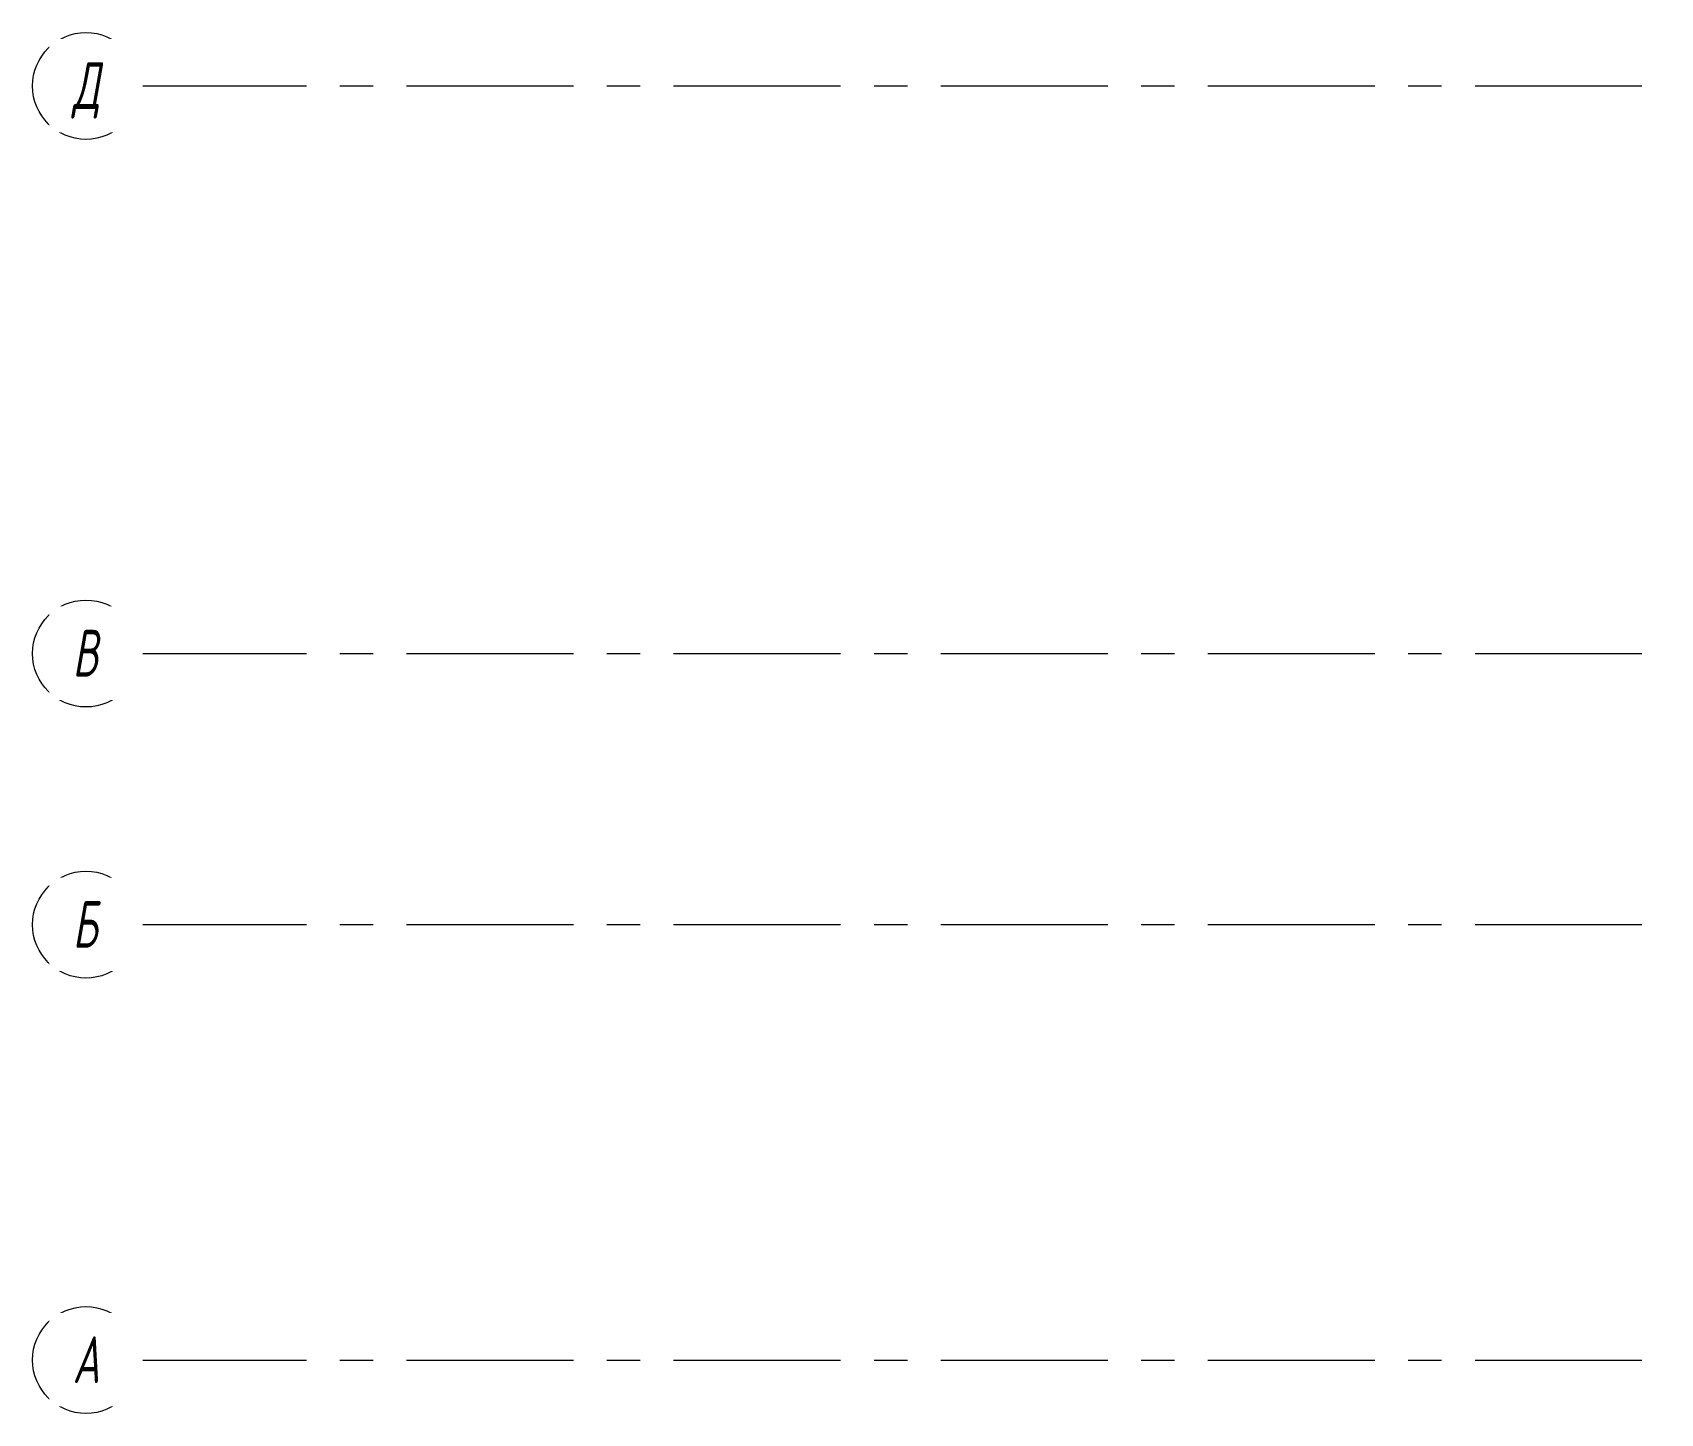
# Model space of a CAD drawing. Header units: millimetres. Extents: x 0 to 627661, y -95767 to 300888.
# Drawn here: x 480345 to 492533, y -18893 to -8553 of the extents above; entities that cross this region are included whole.
import ezdxf

# ---------------------------------------------------------------- set-up
doc = ezdxf.new("R2010")
doc.units = ezdxf.units.MM
doc.linetypes.add('CENTER', pattern=[2, 1.25, -0.25, 0.25, -0.25])
doc.layers.add('АР_Оси', color=7, linetype='Continuous', lineweight=25)
doc.styles.add('ГОСТ 2.304', font='CS_Gost2304.shx', dxfattribs={"oblique": 10})

msp = doc.modelspace()

# ---------------------------------------------------------------- linework, layer by layer
at = {"layer": 'АР_Оси', "linetype": 'CENTER', "lineweight": 9, "ltscale": 1000}
for p, q in [((481145.2, -8953.4), (564742.4, -8953.4)), ((481145.2, -13203.4), (564742.4, -13203.4)), ((481145.2, -15233.4), (564742.4, -15233.4)), ((481145.2, -18493.4), (564742.4, -18493.4))]:
    msp.add_line(p, q, dxfattribs=at)
at = {"layer": 'АР_Оси', "lineweight": 9, "ltscale": 0.5}
for centre in [(480745.2, -8953.4), (480745.2, -13203.4), (480745.2, -15233.4), (480745.2, -18493.4)]:
    msp.add_circle(centre, 400, dxfattribs=at)

# ---------------------------------------------------------------- next in the draw order: texts
at = {"layer": 'АР_Оси', "lineweight": 9, "char_height": 350, "attachment_point": 1, "line_spacing_factor": 1.149209, "style": 'ГОСТ 2.304', "bg_fill": 2}
for s, insert in [('{\\W0.8;Д}', (480645.4, -8775.6)), ('{\\W0.8;В}', (480645.4, -13025.6)), ('{\\W0.8;Б}', (480645.4, -15055.6)), ('{\\W0.8;А}', (480645.4, -18315.6))]:
    msp.add_mtext(s, dxfattribs=dict(at, insert=insert))

doc.saveas('drawing.dxf')
